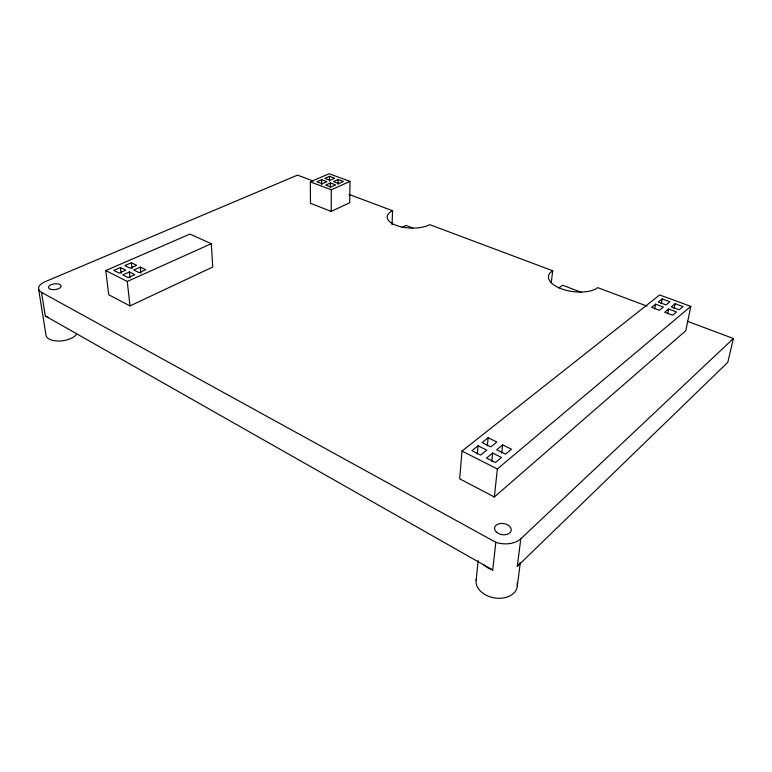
<?xml version="1.0" encoding="UTF-8"?>
<svg xmlns="http://www.w3.org/2000/svg" width="772" height="772" viewBox="0 0 772 772"><rect width="100%" height="100%" fill="white"/><g stroke="black" fill="none" stroke-linecap="round" stroke-linejoin="round"><path stroke-width="1.16" d="M329.48 181.14L329.49 176.334L334.681 178.255L330.02 180.301L324.829 178.371L329.49 176.334M330.368 187.683L330.377 182.974L335.637 184.933L330.918 187.046L325.659 185.068L330.377 182.974M331.217 211.422L331.294 189.787L349.996 181.381L349.716 202.727L331.217 211.422L310.489 203.306L310.325 181.883L329.142 173.729L349.996 181.381M338.126 184.354L338.155 179.529L343.405 181.468L338.763 183.543L333.504 181.594L338.155 179.529M392.07 224.777L392.581 210.746L348.963 194.399M462.003 451.07L459.668 478.804L494.35 496.994L685.787 330.725L690.815 306.387L659.664 294.962L462.003 451.07L497.351 468.98L690.815 306.387M477.299 454.061L478.08 445.791L486.794 450.134L480.676 455.094L471.933 450.694L478.08 445.791M487.325 445.984L488.145 437.763L496.811 442.018L490.828 446.872L482.133 442.559L488.145 437.763M476.16 580.283L478.138 560.665M491.803 461.357L492.652 453.058L501.53 457.478L495.45 462.534L486.553 458.057L492.652 453.058M494.35 496.994L497.351 468.98M501.752 453.135L502.649 444.884L511.469 449.207L505.535 454.148L496.676 449.767L502.649 444.884M41.543 292.385L45.287 315.97L483.687 564.872L487.788 567.825L492.729 570.016L495.817 542.311L41.543 292.385A16.299 7.431 -6.9 0 1 45.365 281.597L297.51 175.109L313.171 180.986M551.227 282.571L552.713 270.779L429.724 224.652A23.652 10.21 2.5 0 1 396.364 225.434A23.652 10.21 2.5 0 1 392.34 210.843L392.581 210.746M733.4 338.503L727.803 362.309L517.288 566.397L520.811 538.769L733.4 338.503L687.398 321.258M517.298 586.035L520.28 562.933M654.733 308.848L655.602 304.158L663.389 307.063L659.413 310.286L651.597 307.352L655.602 304.158M661.305 303.57L662.183 298.909L669.932 301.765L666.024 304.93L658.246 302.045L662.183 298.909M667.712 313.712L668.629 309.012L676.523 311.956L672.586 315.227L664.663 312.255L668.629 309.012M674.217 308.356L675.133 303.685L682.998 306.58L679.128 309.794L671.244 306.87L675.133 303.685M552.713 270.779L550.272 272.622A26.48 12.255 7 0 0 562.46 289.191A26.48 12.255 7 0 0 596.486 288.564L597.624 287.609L647.004 306.117M558.841 287.888L562.692 285.244L581.47 292.405M401.826 227.586L405.975 225.424L412.605 227.962M129.976 305.905L212.754 267.035L211.306 243.701L189.883 234.099L105.764 270.567L108.707 294.75L129.976 305.905L127.274 281.462L105.764 270.567M127.274 281.462L211.306 243.701M129.378 271.947L122.709 274.89L128.123 277.621L134.791 274.639L129.378 271.947L130.024 277.91M140.33 267.093L133.778 269.997L139.192 272.68L145.744 269.746L140.33 267.093L140.938 273.027M120.451 267.498L113.783 270.403L119.12 273.085L125.788 270.152L120.451 267.498L121.117 273.433M131.404 262.712L124.852 265.568L130.198 268.222L136.75 265.336L131.404 262.712L132.041 268.627M321.692 179.741L316.954 181.806L322.165 183.755L326.894 181.681L321.692 179.741L321.702 184.566M310.325 181.883L331.294 189.787M483.687 564.872L492.729 570.016M38.6 289.017L46.04 335.405A15.874 7.768 -7.7 0 0 59.328 341.021A15.874 7.768 -7.7 0 0 76.235 334.623M517.134 583.111A20.786 14.697 9.9 0 1 495.836 598.107A20.786 14.697 9.9 0 1 476.575 578.411M48.173 317.147A16.087 7.604 -7.3 0 1 45.287 315.97M519.701 563.145A21.153 14.514 9.4 0 1 517.288 566.397M520.811 538.769A21.529 14.321 8.9 0 1 495.817 542.311M50.817 289.375A6.379 2.905 -6.9 0 0 61.056 286.566A6.379 2.905 -6.9 0 0 52.496 284.212A6.379 2.905 -6.9 0 0 50.817 289.375M496.618 532.304A8.424 5.597 8.9 0 0 510.832 531.599A8.424 5.597 8.9 0 0 501.26 523.445A8.424 5.597 8.9 0 0 496.618 532.304"/></g></svg>
